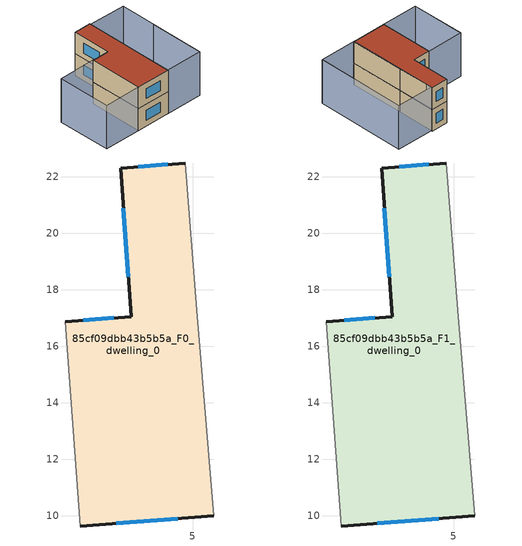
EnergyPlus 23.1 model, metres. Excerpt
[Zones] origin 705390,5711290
85cf09dbb43b5b5a_F0_dwelling_0
 floor ground (EU_floor_Construction): 4.75,22.49 5.14,17.27 5.75,10 1.03,9.64 0.49,16.87 2.83,17.05 2.45,22.31 z0
 wall outside (EU_wall_Construction): 1.03,9.64 5.75,10 / 4.75,22.49 2.45,22.31 2.83,17.05 0.49,16.87 z0:3
 wall adiabatic (EU_wall_Construction): 5.75,10 5.14,17.27 4.75,22.49 / 0.49,16.87 1.03,9.64 z0:3
 window (EU_Window_Construction): 2.3,9.74 4.47,9.9 / 2.2,17.01 1.12,16.92 / 2.55,20.89 2.73,18.47 / 4.13,22.44 3.07,22.36 z0.81:2.19
85cf09dbb43b5b5a_F1_dwelling_0
 floor to 85cf09dbb43b5b5a_F0_dwelling_0 (EU_floor_Construction): 4.75,22.49 5.14,17.27 5.75,10 1.03,9.64 0.49,16.87 2.83,17.05 2.45,22.31 z3
 wall outside (EU_wall_Construction): 1.03,9.64 5.75,10 / 4.75,22.49 2.45,22.31 2.83,17.05 0.49,16.87 z3:6
 wall adiabatic (EU_wall_Construction): 5.75,10 5.14,17.27 4.75,22.49 / 0.49,16.87 1.03,9.64 z3:6
 window (EU_Window_Construction): 2.3,9.74 4.47,9.9 / 2.2,17.01 1.12,16.92 / 2.55,20.89 2.73,18.47 / 4.13,22.44 3.07,22.36 z3.81:5.19
 roof outside (EU_roof_Construction): 5.75,10 5.14,17.27 4.75,22.49 2.45,22.31 2.83,17.05 0.49,16.87 1.03,9.64 z6
shading: 10.7,10.39 10.16,17.68 / -4.52,16.52 -3.97,9.25 / -3.97,9.25 -4.52,16.51 / -4.52,16.51 0.49,16.89 / 0.49,16.89 1.04,9.63 / 1.04,9.63 -3.97,9.25 / 9.84,22.66 10.71,10.35 / 10.71,10.35 5.66,9.99 / 5.66,9.99 4.78,22.3 / 4.78,22.3 9.84,22.66 z0:6
[Building]
EU S2 Campaign: North Axis=0; Terrain=City; Solar Distribution=FullExterior
[Site:Location]
London: Latitude=51.5; Longitude=-0.5; Time Zone=0; Elevation=25
[SizingPeriod:WeatherFileDays]
AnnualSizingPeriod: Begin Month=1; Begin Day of Month=1; End Month=12; End Day of Month=31; Day of Week for Start Day=Monday; Use Weather File Daylight Saving Period=No; Use Weather File Rain and Snow Indicators=No
[MATERIAL]
EU_InternalMass_Material: Roughness=MediumRough; Thickness=0.1; Conductivity=1; Density=1800; Specific Heat=900; Thermal Absorptance=0.9; Solar Absorptance=0.7; Visible Absorptance=0.7
[MATERIAL:NOMASS] Roughness=MediumRough; Thermal Absorptance=0.9; Solar Absorptance=0.7; Visible Absorptance=0.7
Name | Thermal Resistance
EU_wall_NoMass | 0.555556
EU_roof_NoMass | 0.510204
EU_floor_NoMass | 1.68919
[WINDOWMATERIAL:SIMPLEGLAZINGSYSTEM]
EU_Window_SimpleGlazing: UFactor=3.96; Solar Heat Gain Coefficient=0.85; Visible Transmittance=0.85
[CONSTRUCTION]
EU_wall_Construction: EU_wall_NoMass
EU_roof_Construction: EU_roof_NoMass
EU_floor_Construction: EU_floor_NoMass
EU_Window_Construction: EU_Window_SimpleGlazing
EU_InternalMass_Construction: EU_InternalMass_Material
[ZONE] Type=1; Multiplier=1; Ceiling Height=autocalculate; Floor Area=autocalculate; Part of Total Floor Area=Yes
Name | Volume
85cf09dbb43b5b5a_F0_dwelling_0 | 138.719
85cf09dbb43b5b5a_F1_dwelling_0 | 138.72
[INTERNALMASS] Construction=EU_InternalMass_Construction; Surface Area=46.2404
Name | Zone or ZoneList
85cf09dbb43b5b5a_F0_dwelling_0_EU_InternalMass | 85cf09dbb43b5b5a_F0_dwelling_0
85cf09dbb43b5b5a_F1_dwelling_0_EU_InternalMass | 85cf09dbb43b5b5a_F1_dwelling_0
[OTHEREQUIPMENT] Fuel Type=Electricity; Design Level Calculation Method=Watts/Area; Power per Zone Floor Area=1; Fraction Latent=0; Fraction Radiant=0; Fraction Lost=0; Carbon Dioxide Generation Rate=0; EndUse Subcategory=EU_Step8_InternalGains
Name | Zone or ZoneList or Space or SpaceList | Schedule
EU_Step8_InternalGain_85cf09dbb43b5b5a_F0_dwelling_0_f000 | 85cf09dbb43b5b5a_F0_dwelling_0 | EU_Step8_GainSchedule_85cf09dbb43b5b5a_F0_dwelling_0_f000
EU_Step8_InternalGain_85cf09dbb43b5b5a_F1_dwelling_0_f000 | 85cf09dbb43b5b5a_F1_dwelling_0 | EU_Step8_GainSchedule_85cf09dbb43b5b5a_F1_dwelling_0_f000
[ZONEVENTILATION:DESIGNFLOWRATE] Schedule=EU_AlwaysOn; Design Flow Rate Calculation Method=AirChanges/Hour; Air Changes per Hour=0.48; Ventilation Type=Natural; Fan Pressure Rise=0; Fan Total Efficiency=1; Constant Term Coefficient=1; Temperature Term Coefficient=0; Velocity Term Coefficient=0; Velocity Squared Term Coefficient=0; Minimum Indoor Temperature=-100; Maximum Indoor Temperature=100; Delta Temperature=-100; Minimum Outdoor Temperature=-100; Maximum Outdoor Temperature=100; Maximum Wind Speed=40
Name | Zone or ZoneList or Space or SpaceList
EU_ConstantAir_85cf09dbb43b5b5a_F0_dwelling_0 | 85cf09dbb43b5b5a_F0_dwelling_0
EU_ConstantAir_85cf09dbb43b5b5a_F1_dwelling_0 | 85cf09dbb43b5b5a_F1_dwelling_0
[HVACTEMPLATE:THERMOSTAT] Constant Heating Setpoint=20; Constant Cooling Setpoint=50
EU_HeatOnly_85cf09dbb43b5b5a_F0_dwelling_0; EU_HeatOnly_85cf09dbb43b5b5a_F1_dwelling_0
[HVACTEMPLATE:ZONE:IDEALLOADSAIRSYSTEM] System Availability Schedule=EU_AlwaysOn; Maximum Heating Supply Air Temperature=50; Minimum Cooling Supply Air Temperature=13; Maximum Heating Supply Air Humidity Ratio=0.0156; Minimum Cooling Supply Air Humidity Ratio=0.0077; Heating Limit=NoLimit; Cooling Limit=NoLimit; Heating Availability Schedule=EU_AlwaysOn; Cooling Availability Schedule=EU_CoolingOff; Dehumidification Control Type=ConstantSensibleHeatRatio; Cooling Sensible Heat Ratio=0.7; Dehumidification Setpoint=60; Humidification Control Type=None; Humidification Setpoint=30; Outdoor Air Method=None; Outdoor Air Flow Rate per Person=0.00944; Outdoor Air Flow Rate per Zone Floor Area=0; Outdoor Air Flow Rate per Zone=0; Demand Controlled Ventilation Type=None; Outdoor Air Economizer Type=NoEconomizer; Heat Recovery Type=None; Sensible Heat Recovery Effectiveness=0.7; Latent Heat Recovery Effectiveness=0.65
Name | Template Thermostat
85cf09dbb43b5b5a_F0_dwelling_0 | EU_HeatOnly_85cf09dbb43b5b5a_F0_dwelling_0
85cf09dbb43b5b5a_F1_dwelling_0 | EU_HeatOnly_85cf09dbb43b5b5a_F1_dwelling_0
[SIZING:ZONE] Zone Cooling Design Supply Air Temperature Input Method=SupplyAirTemperature; Zone Cooling Design Supply Air Temperature=13; Zone Heating Design Supply Air Temperature Input Method=SupplyAirTemperature; Zone Heating Design Supply Air Temperature=50; Zone Cooling Design Supply Air Humidity Ratio=0.008; Zone Heating Design Supply Air Humidity Ratio=0.008; Cooling Design Air Flow Method=DesignDay; Cooling Design Air Flow Rate=0; Cooling Minimum Air Flow per Zone Floor Area=0.000762; Cooling Minimum Air Flow=0; Cooling Minimum Air Flow Fraction=0.2; Heating Design Air Flow Method=DesignDay; Heating Design Air Flow Rate=0; Heating Maximum Air Flow per Zone Floor Area=0.002032; Heating Maximum Air Flow=0.141576; Heating Maximum Air Flow Fraction=0.3; Account for Dedicated Outdoor Air System=No; Dedicated Outdoor Air System Control Strategy=NeutralSupplyAir; Dedicated Outdoor Air Low Setpoint Temperature for Design=autosize; Dedicated Outdoor Air High Setpoint Temperature for Design=autosize; Zone Load Sizing Method=Sensible Load Only No Latent Load; Zone Latent Cooling Design Supply Air Humidity Ratio Input Method=HumidityRatioDifference; Zone Cooling Design Supply Air Humidity Ratio Difference=0.005; Zone Latent Heating Design Supply Air Humidity Ratio Input Method=HumidityRatioDifference; Zone Humidification Design Supply Air Humidity Ratio Difference=0.005
85cf09dbb43b5b5a_F0_dwelling_0; 85cf09dbb43b5b5a_F1_dwelling_0
[SCHEDULE:CONSTANT]
Name | Hourly Value
EU_AlwaysOn | 1
EU_CoolingOff | 0
[SCHEDULE:FILE] Column Number=1; Rows to Skip at Top=0; Number of Hours of Data=8760; Column Separator=Comma; Interpolate to Timestep=No; Minutes per Item=60; Adjust Schedule for Daylight Savings=Yes
Name | File
EU_Step8_GainSchedule_85cf09dbb43b5b5a_F0_dwelling_0_f000 | ../../schedules/85cf09dbb43b5b5a/85cf09dbb43b5b5a_F0_dwelling_0_f000_gain.csv
EU_Step8_GainSchedule_85cf09dbb43b5b5a_F1_dwelling_0_f000 | ../../schedules/85cf09dbb43b5b5a/85cf09dbb43b5b5a_F1_dwelling_0_f000_gain.csv
